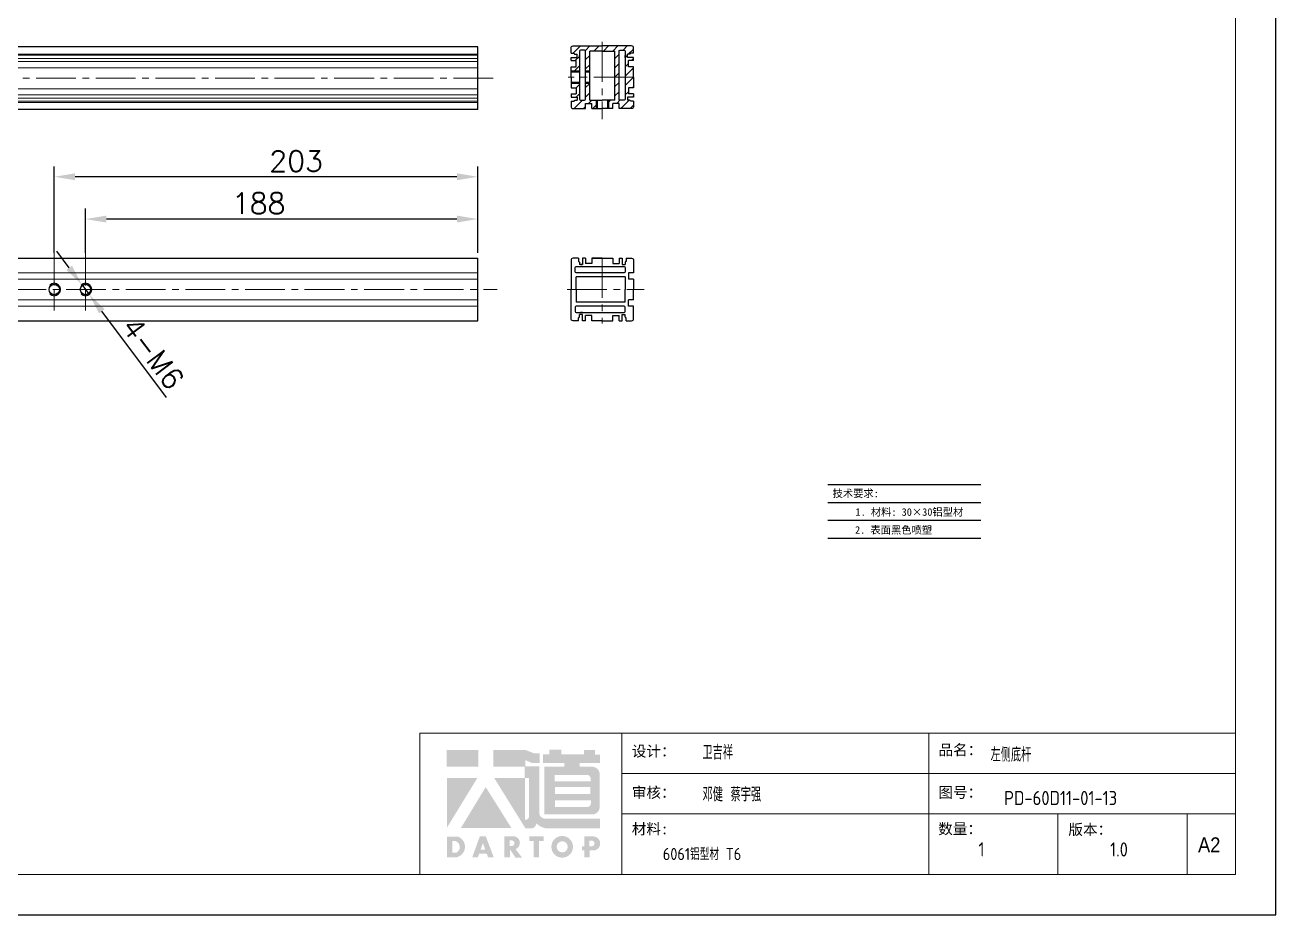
# Model space of a CAD drawing. Header units: millimetres. Extents: x -30327 to 34858, y 4015 to 75103.
# Drawn here: x 15710 to 16309, y 60062 to 60488 of the extents above; entities that cross this region are included whole.
import ezdxf
from ezdxf.enums import TextEntityAlignment as Align

# ---------------------------------------------------------------- set-up
doc = ezdxf.new("R2010")
doc.units = ezdxf.units.MM
doc.linetypes.add('CENTER2', pattern=[28.575, 19.05, -3.175, 3.175, -3.175])
doc.layers.add('A-TITLEBLOCK', color=7, linetype='Continuous', lineweight=18)
for name, color, linetype in [('print', 30, 'Continuous'), ('red', 1, 'CENTER2'), ('yellow', 2, 'Continuous')]:
    doc.layers.add(name, color=color, linetype=linetype)
doc.styles.add('GB', font='GBENOR.SHX', dxfattribs={"bigfont": 'gbcbig.shx'})
doc.styles.add('HZ', font='')
doc.styles.add('SLDTEXTSTYLE0', font='simfang.ttf', dxfattribs={"bigfont": 'bigfont'})
doc.styles.add('SLDTEXTSTYLE1', font='Gothic.ttf', dxfattribs={"width": 0.913})
doc.styles.get("Standard").update_dxf_attribs({"font": 'txt', "bigfont": 'gbcbig.shx'})
doc.styles.get('HZ').set_extended_font_data('SimSun')
doc.dimstyles.new('1-4', dxfattribs={"dimscale": 4, "dimtxt": 2.5, "dimasz": 2.5, "dimexe": 1.25, "dimexo": 0.625, "dimtad": 1, "dimdsep": 46, "dimtxsty": 'Standard', "dimcen": 2.5, "dimadec": 0, "dimazin": 0, "dimtfac": 1, "dimtmove": 0, "dimatfit": 3, "dimfxl": 0, "dimarcsym": 0})

# ---------------------------------------------------------------- blocks, each defined once
blk = doc.blocks.new('*D208')
at = {"layer": 'Defpoints', "color": 0, "transparency": 16777216}
for p in [(15738.51, 60395.42), (15738.51, 60376.67), (15926.51, 60376.67)]:
    blk.add_point(p, dxfattribs=at)
at = {"layer": 'yellow', "color": 0, "lineweight": -2, "transparency": 16777216}
for p, q in [((15738.51, 60379.17), (15738.51, 60400.42)), ((15926.51, 60379.17), (15926.51, 60400.42)), ((15916.51, 60395.42), (15748.51, 60395.42))]:
    blk.add_line(p, q, dxfattribs=at)
at = {"layer": 'yellow', "color": 0, "transparency": 16777216}
for points in [[(15748.51, 60397.09), (15748.51, 60393.76), (15738.51, 60395.42)], [(15916.51, 60397.09), (15916.51, 60393.76), (15926.51, 60395.42)]]:
    blk.add_solid(points, dxfattribs=at)
at = {"layer": 'yellow', "color": 0, "lineweight": 9, "transparency": 16777216, "insert": (15821.51, 60402.92), "char_height": 10, "attachment_point": 5}
blk.add_mtext('188', dxfattribs=at)
blk = doc.blocks.new('*D209')
at = {"layer": 'Defpoints', "color": 0, "transparency": 16777216}
for p in [(15736.71, 60364.07), (15740.31, 60359.27)]:
    blk.add_point(p, dxfattribs=at)
at = {"layer": 'yellow', "color": 0, "lineweight": -2, "transparency": 16777216}
for p, q in [((15730.7, 60372.06), (15724.69, 60380.05)), ((15736.71, 60364.07), (15740.31, 60359.27)), ((15777.38, 60309.99), (15746.33, 60351.28))]:
    blk.add_line(p, q, dxfattribs=at)
at = {"layer": 'yellow', "color": 0, "transparency": 16777216}
for points in [[(15732.03, 60373.06), (15729.37, 60371.06), (15736.71, 60364.07)], [(15747.66, 60352.28), (15744.99, 60350.28), (15740.31, 60359.27)]]:
    blk.add_solid(points, dxfattribs=at)
at = {"layer": 'yellow', "color": 0, "lineweight": 9, "transparency": 16777216, "insert": (15770.85, 60331.14), "char_height": 10, "attachment_point": 5, "rotation": 306.94242}
blk.add_mtext('4-M6', dxfattribs=at)
blk = doc.blocks.new('*D461')
at = {"layer": 'Defpoints', "color": 0, "transparency": 16777216}
for p in [(15723.51, 60415.68), (15723.51, 60376.67), (15926.51, 60376.67)]:
    blk.add_point(p, dxfattribs=at)
at = {"layer": 'yellow', "color": 0, "lineweight": -2, "transparency": 16777216}
for p, q in [((15723.51, 60379.17), (15723.51, 60420.68)), ((15916.51, 60415.68), (15733.51, 60415.68)), ((15926.51, 60379.17), (15926.51, 60420.68))]:
    blk.add_line(p, q, dxfattribs=at)
at = {"layer": 'yellow', "color": 0, "transparency": 16777216}
for points in [[(15733.51, 60417.34), (15733.51, 60414.01), (15723.51, 60415.68)], [(15916.51, 60417.34), (15916.51, 60414.01), (15926.51, 60415.68)]]:
    blk.add_solid(points, dxfattribs=at)
at = {"layer": 'yellow', "color": 0, "lineweight": 9, "transparency": 16777216, "insert": (15839.44, 60423.18), "char_height": 10, "attachment_point": 5}
blk.add_mtext('203', dxfattribs=at)
blk = doc.blocks.new('Dartop Logo')
at = {"true_color": 0xc40018}
h = blk.add_hatch(color=12, dxfattribs=at)
h.set_gradient(color1=(196, 0, 24), color2=(196, 0, 24), tint=1)
h.paths.add_polyline_path([(30.39, -3.87), (33.08, -5.04), (35.99, -5.04), (35.99, -1.19), (33.59, -1.19), (30.46, 0.05), (17.94, 0.05), (17.94, -6.46), (30.12, -6.46), (30.12, -6.59), (30.12, -10.75), (18.31, -10.75), (30.46, -30.31), (32.87, -30.31, 0.279375), (34.63, -28.6), (34.63, -28.51), (34.84, -28.51, 0.143145), (38.15, -30.2), (59.27, -30.2), (59.27, -26.49), (38.06, -26.49, -0.414214), (35.75, -24.18), (35.75, -6.26), (30.39, -6.26)])
h.paths.add_polyline_path([(30.25, -10.84), (31.8, -10.84), (31.8, -26.02, -0.088936), (30.9, -26.94), (30.24, -26.94)], flags=16)
h = blk.add_hatch(color=12, dxfattribs=at)
h.set_gradient(color1=(196, 0, 24), color2=(196, 0, 24), tint=1)
h.paths.add_polyline_path([(59.24, -1.73), (57.36, -1.73), (57.36, 0.06), (53.06, 0.06), (53.06, -1.64), (44.29, -1.64), (44.29, 0.15), (39.7, 0.15), (39.7, -1.67), (37.16, -1.67), (37.16, -4.97), (45.54, -4.97), (45.54, -6.42), (37.73, -6.42), (37.73, -24.88), (56.26, -24.88, 0.414214), (59.15, -21.99), (59.15, -9.35, 0.414214), (56.26, -6.46), (51.36, -6.46), (51.36, -5.03), (59.24, -5.03)])
h.paths.add_polyline_path([(54.21, -9.59, -0.414214), (55.66, -11.04), (55.66, -12.1), (41.79, -12.1), (41.79, -9.59)], flags=16)
h.paths.add_polyline_path([(55.57, -14.33), (55.57, -17.01), (41.88, -17.01), (41.88, -14.33)], flags=16)
h.paths.add_polyline_path([(55.75, -19.43), (55.75, -20.57, -0.414214), (54.3, -22.02), (41.88, -22.02), (41.88, -19.43)], flags=16)
h = blk.add_hatch(color=12, dxfattribs=at)
h.set_gradient(color1=(196, 0, 24), color2=(196, 0, 24), tint=1)
h.paths.add_polyline_path([(12.18, 0), (0, 0), (0, -6.37), (12.18, -6.37)])
h = blk.add_hatch(color=12, dxfattribs=at)
h.set_gradient(color1=(196, 0, 24), color2=(196, 0, 24), tint=1)
h.paths.add_polyline_path([(11.79, -10.83), (0.03, -10.83), (0.03, -30.03)])
h = blk.add_hatch(color=12, dxfattribs=at)
h.set_gradient(color1=(196, 0, 24), color2=(196, 0, 24), tint=1)
h.paths.add_polyline_path([(15.05, -14.31), (5.44, -30.15), (25.01, -30.15)])
at = {"true_color": 0x646464}
h = blk.add_hatch(color=251, dxfattribs=at)
h.set_gradient(color1=(100, 100, 100), color2=(100, 100, 100), tint=1)
h.paths.add_polyline_path([(4.15, -33.43), (0.11, -33.43), (0.11, -41.5), (3.51, -41.5, 0.793016)])
h.paths.add_polyline_path([(3.57, -39.73), (2.16, -39.73), (2.16, -35.19), (3.42, -35.19, -0.671361)], flags=16)
h = blk.add_hatch(color=251, dxfattribs=at)
h.set_gradient(color1=(100, 100, 100), color2=(100, 100, 100), tint=1)
h.paths.add_polyline_path([(15.08, -33.36), (12.78, -33.36), (9.82, -41.51), (12, -41.51), (12.51, -40.06), (15.46, -40.06), (15.99, -41.52), (18.19, -41.52)])
h.paths.add_polyline_path([(14.9, -38.51), (13.07, -38.51), (13.97, -35.95)], flags=16)
h = blk.add_hatch(color=251, dxfattribs=at)
h.set_gradient(color1=(100, 100, 100), color2=(100, 100, 100), tint=1)
h.paths.add_polyline_path([(26.27, -33.36), (22.3, -33.36), (22.3, -41.51), (24.4, -41.51), (24.4, -38.28), (26.55, -41.54), (29.09, -41.54), (26.61, -38.3, 0.744055)])
h.paths.add_polyline_path([(24.38, -37.08), (24.38, -34.94), (25.32, -34.94, -0.796809), (25.3, -37.08)], flags=16)
h = blk.add_hatch(color=251, dxfattribs=at)
h.set_gradient(color1=(100, 100, 100), color2=(100, 100, 100), tint=1)
h.paths.add_polyline_path([(37.44, -33.4), (31.88, -33.4), (31.88, -35.16), (33.61, -35.16), (33.61, -41.52), (35.69, -41.52), (35.69, -35.16), (37.44, -35.16)])
h = blk.add_hatch(color=251, dxfattribs=at)
h.set_gradient(color1=(100, 100, 100), color2=(100, 100, 100), tint=1)
h.paths.add_polyline_path([(40.46, -37.41, 1), (48.83, -37.41, 1)])
h.paths.add_polyline_path([(46.8, -37.41, -1), (42.5, -37.41, -1)], flags=16)
h = blk.add_hatch(color=251, dxfattribs=at)
h.set_gradient(color1=(100, 100, 100), color2=(100, 100, 100), tint=1)
h.paths.add_polyline_path([(56.85, -33.38), (56.73, -33.38), (53.19, -33.38), (53.19, -37.19), (52.26, -37.19), (52.26, -38.73), (53.18, -38.73), (53.18, -41.5), (55.24, -41.5), (55.24, -38.72), (57.51, -38.72, 0.812304)])
h.paths.add_polyline_path([(55.21, -37.18), (55.21, -35.05), (56.39, -35.05, -0.778213), (56.27, -37.18)], flags=16)
blk = doc.blocks.new('DT-A2-TITLE')
blk.add_line((594, 0), (594, 420))
at = {"layer": 'A-TITLEBLOCK', "color": 7}
for p, q in [((584, 410), (584, 10)), ((594, 0), (594, 297)), ((382, 10), (382, 45)), ((584, 45), (382, 45)), ((432, 45), (432, 10)), ((508, 45), (508, 10)), ((584, 35), (432, 35)), ((432, 25), (584.08, 25)), ((540, 10), (540, 25)), ((572, 10), (572, 25)), ((10, 10), (584, 10)), ((0, 0), (594, 0))]:
    blk.add_line(p, q, dxfattribs=at)
at = {"layer": 'A-TITLEBLOCK', "xscale": 0.6400000000000001, "yscale": 0.6400000000000001, "zscale": 0.6400000000000001}
blk.add_blockref('Dartop Logo', (388.65, 40.81), dxfattribs=at)
at = {"style": 'GB'}
for tag, p, height in [('#设计', (451.96, 38.52), 3.5), ('#品名', (523.32, 37.95), 3.5), ('#审核', (451.99, 28.1), 3.5), ('#图号', (526.67, 27.2), 3.5), ('#材料说明', (442.15, 13.59), 3), ('#数量', (520.33, 14.51), 3.5), ('#版本', (552.92, 14.47), 3.5)]:
    blk.add_attdef(tag, p, '', height=height, dxfattribs=at)
at = {"layer": 'A-TITLEBLOCK', "color": 7, "attachment_point": 1}
for s, insert, char_height, style in [('设计：', (434.47, 41.87), 2.646, 'SLDTEXTSTYLE0'), ('品名：', (510.43, 42.19), 2.646, 'SLDTEXTSTYLE0'), ('审核：', (434.47, 31.64), 2.646, 'SLDTEXTSTYLE0'), ('图号：', (510.4, 31.66), 2.646, 'SLDTEXTSTYLE0'), ('材料:', (434.47, 22.62), 2.646, 'SLDTEXTSTYLE0'), ('数量：', (510.35, 22.64), 2.646, 'SLDTEXTSTYLE0'), ('版本：', (542.59, 22.48), 2.646, 'SLDTEXTSTYLE0'), ('A2', (574.7, 19.21), 3.704, 'SLDTEXTSTYLE1')]:
    blk.add_mtext(s, dxfattribs=dict(at, insert=insert, char_height=char_height, style=style))

msp = doc.modelspace()

# ---------------------------------------------------------------- hatches: boundary and pattern name
at = {"layer": 'yellow', "lineweight": 9}
h = msp.add_hatch(dxfattribs=at)
h.set_pattern_fill('ANSI31', color=256, style=0)
h.set_pattern_definition([(45, (14736.9184, 59643.6366), (-2.245064, 2.245064), [])])
h.paths.add_polyline_path([(15980.2235, 60475.8493), (15986.2235, 60475.8493), (15986.2235, 60478.3493), (15972.2235, 60478.3493, 0.41421356), (15971.2235, 60477.3493), (15971.2235, 60474.8493), (15972.7235, 60474.8493, 0.41421356), (15973.2235, 60474.3493), (15973.7235, 60474.3493), (15974.2235, 60474.3493), (15974.2235, 60472.8493), (15971.2235, 60472.8493), (15971.2235, 60471.3493), (15973.7235, 60471.3493), (15973.7235, 60468.3493), (15971.2235, 60468.3493), (15971.2235, 60466.3493), (15975.2235, 60466.3493), (15975.2235, 60475.8493, -0.41421356), (15975.7235, 60476.3493), (15977.7235, 60476.3493, -0.41421356), (15978.2235, 60475.8493), (15978.2235, 60466.3493), (15980.2235, 60466.3493)])
h.paths.add_polyline_path([(15994.2235, 60475.8493, -0.41421356), (15994.7235, 60476.3493), (15996.7235, 60476.3493, -0.41421356), (15997.2235, 60475.8493), (15997.2235, 60463.3493), (16001.2235, 60463.3493), (16001.2235, 60468.3493), (15998.7235, 60468.3493), (15998.7235, 60471.3493), (16001.2235, 60471.3493), (16001.2235, 60472.8493), (15998.2235, 60472.8493), (15998.2235, 60474.3493), (15998.7235, 60474.3493), (15999.2235, 60474.3493, 0.41421356), (15999.7235, 60474.8493), (16001.2235, 60474.8493), (16001.2235, 60477.3493, 0.41421356), (16000.2235, 60478.3493), (15986.2235, 60478.3493), (15986.2235, 60475.8493), (15992.2235, 60475.8493), (15992.2235, 60463.3493), (15994.2235, 60463.3493)])
h.paths.add_polyline_path([(16001.2235, 60463.3493), (15997.2235, 60463.3493), (15997.2235, 60452.8493, -0.41421356), (15996.7235, 60452.3493), (15994.7235, 60452.3493, -0.41421356), (15994.2235, 60452.8493), (15994.2235, 60463.3493), (15992.2235, 60463.3493), (15992.2235, 60452.3493), (15991.2235, 60452.3493), (15989.2235, 60452.3493), (15989.2235, 60448.3493), (15991.2235, 60448.3493), (15991.2235, 60450.8493), (15994.2235, 60450.8493), (15994.2235, 60448.3493), (16000.2235, 60448.3493, 0.41421356), (16001.2235, 60449.3493), (16001.2235, 60451.8493), (15999.7235, 60451.8493, 0.41421356), (15999.2235, 60452.3493), (15998.7235, 60452.3493), (15998.2235, 60452.3493), (15998.2235, 60453.8493), (16001.2235, 60453.8493), (16001.2235, 60455.3493), (15998.7235, 60455.3493), (15998.7235, 60458.3493), (16001.2235, 60458.3493)])
h.paths.add_polyline_path([(15989.2235, 60452.3493), (15988.7235, 60452.3493), (15988.7235, 60448.3493), (15989.2235, 60448.3493)])
h.paths.add_polyline_path([(15983.7235, 60452.3493), (15983.2235, 60452.3493), (15983.2235, 60448.3493), (15983.7235, 60448.3493)])
h.paths.add_polyline_path([(15983.2235, 60452.3493), (15981.2235, 60452.3493), (15980.2235, 60452.3493), (15980.2235, 60460.3493), (15978.2235, 60460.3493), (15978.2235, 60452.8493, -0.41421356), (15977.7235, 60452.3493), (15975.7235, 60452.3493, -0.41421356), (15975.2235, 60452.8493), (15975.2235, 60453.8493), (15975.2235, 60460.3493), (15971.2235, 60460.3493), (15971.2235, 60458.3493), (15973.7235, 60458.3493), (15973.7235, 60455.3493), (15971.2235, 60455.3493), (15971.2235, 60453.8493), (15974.2235, 60453.8493), (15974.2235, 60452.3493), (15973.7235, 60452.3493), (15973.2235, 60452.3493, 0.41421356), (15972.7235, 60451.8493), (15971.2235, 60451.8493), (15971.2235, 60449.3493, 0.41421356), (15972.2235, 60448.3493), (15978.2235, 60448.3493), (15978.2235, 60450.8493), (15981.2235, 60450.8493), (15981.2235, 60448.3493), (15983.2235, 60448.3493)])
h.paths.add_polyline_path([(15980.2235, 60460.8493), (15978.2235, 60460.8493), (15978.2235, 60460.3493), (15980.2235, 60460.3493)])
h.paths.add_polyline_path([(15975.2235, 60460.8493), (15971.2235, 60460.8493), (15971.2235, 60460.3493), (15975.2235, 60460.3493)])
h.paths.add_polyline_path([(15975.2235, 60466.3493), (15971.2235, 60466.3493), (15971.2235, 60465.8493), (15975.2235, 60465.8493)])
h.paths.add_polyline_path([(15980.2235, 60466.3493), (15978.2235, 60466.3493), (15978.2235, 60465.8493), (15980.2235, 60465.8493)])

# ---------------------------------------------------------------- linework, layer by layer
for p, q in [((15926.512, 60477.8661), (15479.512, 60477.8661)), ((15926.512, 60447.8661), (15926.512, 60477.8661)), ((15986.2235, 60475.8493), (15980.2235, 60475.8493)), ((15986.2235, 60475.8493), (15992.2235, 60475.8493)), ((15971.2235, 60474.8493), (15972.7235, 60474.8493)), ((15971.2235, 60471.3493), (15971.2235, 60472.8493)), ((15971.2235, 60472.8493), (15974.2235, 60472.8493)), ((15971.2235, 60471.3493), (15973.7235, 60471.3493)), ((15973.7235, 60474.3493), (15974.2235, 60474.3493)), ((15973.7235, 60468.3493), (15973.7235, 60471.3493)), ((15974.2235, 60472.8493), (15974.2235, 60474.3493)), ((15975.2235, 60472.8493), (15975.2235, 60473.8493)), ((15997.2235, 60472.8493), (15997.2235, 60473.8493)), ((15998.7235, 60474.3493), (15998.2235, 60474.3493)), ((15998.2235, 60472.8493), (15998.2235, 60474.3493)), ((16001.2235, 60472.8493), (15998.2235, 60472.8493)), ((15998.7235, 60468.3493), (15998.7235, 60471.3493)), ((16001.2235, 60471.3493), (15998.7235, 60471.3493)), ((16001.2235, 60474.8493), (15999.7235, 60474.8493)), ((16001.2235, 60471.3493), (16001.2235, 60472.8493)), ((15971.2235, 60463.3493), (15971.2235, 60468.3493)), ((15971.2235, 60468.3493), (15973.7235, 60468.3493)), ((15975.2235, 60466.3493), (15971.2235, 60466.3493)), ((15975.2235, 60465.8493), (15971.2235, 60465.8493)), ((15971.2235, 60463.3493), (15971.2235, 60458.3493)), ((15980.2235, 60466.3493), (15978.2235, 60466.3493)), ((15980.2235, 60465.8493), (15978.2235, 60465.8493)), ((16001.2235, 60468.3493), (15998.7235, 60468.3493)), ((16001.2235, 60463.3493), (16001.2235, 60468.3493)), ((16001.2235, 60463.3493), (16001.2235, 60458.3493)), ((15975.2235, 60460.8493), (15971.2235, 60460.8493)), ((15975.2235, 60460.3493), (15971.2235, 60460.3493)), ((15971.2235, 60458.3493), (15973.7235, 60458.3493)), ((15973.7235, 60458.3493), (15973.7235, 60455.3493)), ((15980.2235, 60460.8493), (15978.2235, 60460.8493)), ((15980.2235, 60460.3493), (15978.2235, 60460.3493)), ((16001.2235, 60458.3493), (15998.7235, 60458.3493)), ((15998.7235, 60458.3493), (15998.7235, 60455.3493)), ((15971.2235, 60455.3493), (15971.2235, 60453.8493)), ((15971.2235, 60455.3493), (15973.7235, 60455.3493)), ((15971.2235, 60453.8493), (15974.2235, 60453.8493)), ((15971.2235, 60451.8493), (15972.7235, 60451.8493)), ((15973.7235, 60452.3493), (15974.2235, 60452.3493)), ((15974.2235, 60453.8493), (15974.2235, 60452.3493)), ((15975.2235, 60453.8493), (15975.2235, 60452.8493)), ((15980.2235, 60452.3493), (15981.2235, 60452.3493)), ((15981.2235, 60452.3493), (15986.2235, 60452.3493)), ((15983.2235, 60452.3493), (15983.2235, 60448.3493)), ((15983.7235, 60452.3493), (15983.7235, 60448.3493)), ((15991.2235, 60452.3493), (15986.2235, 60452.3493)), ((15988.7235, 60452.3493), (15988.7235, 60448.3493)), ((15989.2235, 60452.3493), (15989.2235, 60448.3493)), ((15992.2235, 60452.3493), (15991.2235, 60452.3493)), ((15997.2235, 60453.8493), (15997.2235, 60452.8493)), ((16001.2235, 60453.8493), (15998.2235, 60453.8493)), ((15998.2235, 60453.8493), (15998.2235, 60452.3493)), ((15998.7235, 60452.3493), (15998.2235, 60452.3493)), ((16001.2235, 60455.3493), (15998.7235, 60455.3493)), ((16001.2235, 60451.8493), (15999.7235, 60451.8493)), ((16001.2235, 60455.3493), (16001.2235, 60453.8493)), ((15926.512, 60447.8661), (15479.512, 60447.8661)), ((15978.2235, 60450.8493), (15981.2235, 60450.8493)), ((15981.2235, 60448.3493), (15986.2235, 60448.3493)), ((15991.2235, 60448.3493), (15986.2235, 60448.3493)), ((15994.2235, 60450.8493), (15991.2235, 60450.8493)), ((15479.512, 60376.6707), (15926.512, 60376.6707)), ((15926.512, 60346.6707), (15926.512, 60376.6707)), ((15974.7235, 60376.6707), (15974.7235, 60375.1707)), ((15975.2235, 60374.1707), (15975.2235, 60373.6707)), ((15976.7235, 60373.6707), (15975.2235, 60373.6707)), ((15976.7235, 60376.6707), (15976.7235, 60373.6707)), ((15978.2235, 60376.6707), (15976.7235, 60376.6707)), ((15978.2235, 60376.6707), (15978.2235, 60374.1707)), ((15981.2235, 60374.1707), (15978.2235, 60374.1707)), ((15981.2235, 60376.6707), (15991.2235, 60376.6707)), ((15981.2235, 60376.6707), (15981.2235, 60374.1707)), ((15986.2235, 60376.6707), (15981.2235, 60376.6707)), ((15991.2235, 60376.6707), (15991.2235, 60374.1707)), ((15991.2235, 60374.1707), (15994.2235, 60374.1707)), ((15994.2235, 60376.6707), (15994.2235, 60374.1707)), ((15994.2235, 60376.6707), (15995.7235, 60376.6707)), ((15995.7235, 60376.6707), (15995.7235, 60373.6707)), ((15995.7235, 60373.6707), (15997.2235, 60373.6707)), ((15997.2235, 60374.1707), (15997.2235, 60373.6707)), ((15997.7235, 60376.6707), (15997.7235, 60375.1707)), ((15973.7235, 60361.6707), (15973.7235, 60367.6707)), ((15976.7235, 60372.6707), (15975.7235, 60372.6707)), ((15995.7235, 60372.6707), (15996.7235, 60372.6707)), ((15997.2235, 60367.6707), (15997.2235, 60366.6707)), ((15998.7235, 60369.6707), (15998.7235, 60366.6707)), ((15973.7235, 60361.6707), (15973.7235, 60355.6707)), ((15997.2235, 60366.6707), (15997.2235, 60361.6707)), ((15997.2235, 60356.6707), (15997.2235, 60361.6707)), ((16001.2235, 60366.6707), (16001.2235, 60361.6707)), ((16001.2235, 60356.6707), (16001.2235, 60361.6707)), ((15997.2235, 60355.6707), (15997.2235, 60356.6707)), ((15998.7235, 60353.6707), (15998.7235, 60356.6707)), ((15976.7235, 60349.6707), (15975.2235, 60349.6707)), ((15975.2235, 60349.1707), (15975.2235, 60349.6707)), ((15976.7235, 60350.6707), (15975.7235, 60350.6707)), ((15976.7235, 60346.6707), (15976.7235, 60349.6707)), ((15978.2235, 60346.6707), (15978.2235, 60349.1707)), ((15981.2235, 60349.1707), (15978.2235, 60349.1707)), ((15981.2235, 60346.6707), (15981.2235, 60349.1707)), ((15991.2235, 60346.6707), (15991.2235, 60349.1707)), ((15991.2235, 60349.1707), (15994.2235, 60349.1707)), ((15994.2235, 60346.6707), (15994.2235, 60349.1707)), ((15995.7235, 60350.6707), (15996.7235, 60350.6707)), ((15995.7235, 60346.6707), (15995.7235, 60349.6707)), ((15995.7235, 60349.6707), (15997.2235, 60349.6707)), ((15997.2235, 60349.1707), (15997.2235, 60349.6707)), ((15479.512, 60346.6707), (15926.512, 60346.6707)), ((15974.7235, 60346.6707), (15974.7235, 60348.1707)), ((15978.2235, 60346.6707), (15976.7235, 60346.6707)), ((15986.2235, 60346.6707), (15981.2235, 60346.6707)), ((15986.2235, 60346.6707), (15991.2235, 60346.6707)), ((15994.2235, 60346.6707), (15995.7235, 60346.6707)), ((15997.7235, 60346.6707), (15997.7235, 60348.1707))]:
    msp.add_line(p, q)
at = {"lineweight": 9}
for p, q in [((15926.512, 60474.3661), (15479.512, 60474.3661)), ((15926.512, 60473.8661), (15479.512, 60473.8661)), ((15926.512, 60472.3661), (15479.512, 60472.3661)), ((15926.512, 60470.8661), (15479.512, 60470.8661)), ((15926.512, 60467.8661), (15479.512, 60467.8661)), ((15926.512, 60457.8661), (15479.512, 60457.8661)), ((15926.512, 60454.8661), (15479.512, 60454.8661)), ((15926.512, 60453.3661), (15479.512, 60453.3661)), ((15926.512, 60451.8661), (15479.512, 60451.8661)), ((15926.512, 60451.2243), (15479.512, 60451.2243)), ((15479.512, 60369.6707), (15926.512, 60369.6707)), ((15479.512, 60366.6707), (15926.512, 60366.6707)), ((15479.512, 60356.6707), (15926.512, 60356.6707)), ((15479.512, 60353.6707), (15926.512, 60353.6707))]:
    msp.add_line(p, q, dxfattribs=at)
for points in [[(15971.2235, 60474.8493), (15971.2235, 60477.3493, -0.41421356), (15972.2235, 60478.3493), (15986.2235, 60478.3493)], [(16001.2235, 60474.8493), (16001.2235, 60477.3493, 0.41421356), (16000.2235, 60478.3493), (15986.2235, 60478.3493)], [(15972.7235, 60474.8493), (15972.7235, 60474.8493, 0.41421356), (15973.2235, 60474.3493), (15973.7235, 60474.3493)], [(15999.7235, 60474.8493), (15999.7235, 60474.8493, -0.41421356), (15999.2235, 60474.3493), (15998.7235, 60474.3493)], [(15971.2235, 60451.8493), (15971.2235, 60449.3493, 0.41421356), (15972.2235, 60448.3493), (15978.2235, 60448.3493)], [(15972.7235, 60451.8493), (15972.7235, 60451.8493, -0.41421356), (15973.2235, 60452.3493), (15973.7235, 60452.3493)], [(16001.2235, 60451.8493), (16001.2235, 60449.3493, -0.41421356), (16000.2235, 60448.3493), (15994.2235, 60448.3493)], [(15999.7235, 60451.8493), (15999.7235, 60451.8493, 0.41421356), (15999.2235, 60452.3493), (15998.7235, 60452.3493)], [(15974.7235, 60376.6707), (15972.2235, 60376.6707, 0.41421356), (15971.2235, 60375.6707), (15971.2235, 60361.6707)], [(15974.7235, 60375.1707), (15974.7235, 60375.1707, -0.41421356), (15975.2235, 60374.6707), (15975.2235, 60374.1707)], [(15997.7235, 60375.1707), (15997.7235, 60375.1707, 0.41421356), (15997.2235, 60374.6707), (15997.2235, 60374.1707)], [(15997.7235, 60376.6707), (16000.2235, 60376.6707, -0.41421356), (16001.2235, 60375.6707), (16001.2235, 60369.6707)], [(15974.7235, 60346.6707), (15972.2235, 60346.6707, -0.41421356), (15971.2235, 60347.6707), (15971.2235, 60361.6707)], [(15974.7235, 60348.1707), (15974.7235, 60348.1707, 0.41421356), (15975.2235, 60348.6707), (15975.2235, 60349.1707)], [(15997.7235, 60348.1707), (15997.7235, 60348.1707, -0.41421356), (15997.2235, 60348.6707), (15997.2235, 60349.1707)], [(15997.7235, 60346.6707), (16000.2235, 60346.6707, 0.41421356), (16001.2235, 60347.6707), (16001.2235, 60353.6707)]]:
    msp.add_lwpolyline(points, format="xyb")
for points in [[(15975.2235, 60475.8493), (15975.2235, 60452.8493, 0.41421356), (15975.7235, 60452.3493), (15977.7235, 60452.3493, 0.41421356), (15978.2235, 60452.8493), (15978.2235, 60475.8493, 0.41421356), (15977.7235, 60476.3493), (15975.7235, 60476.3493, 0.41421356)], [(15997.2235, 60475.8493), (15997.2235, 60452.8493, -0.41421356), (15996.7235, 60452.3493), (15994.7235, 60452.3493, -0.41421356), (15994.2235, 60452.8493), (15994.2235, 60475.8493, -0.41421356), (15994.7235, 60476.3493), (15996.7235, 60476.3493, -0.41421356)], [(15973.7235, 60372.6707), (15996.7235, 60372.6707, -0.41421356), (15997.2235, 60372.1707), (15997.2235, 60370.1707, -0.41421356), (15996.7235, 60369.6707), (15973.7235, 60369.6707, -0.41421356), (15973.2235, 60370.1707), (15973.2235, 60372.1707, -0.41421356)], [(15973.7235, 60350.6707), (15996.7235, 60350.6707, 0.41421356), (15997.2235, 60351.1707), (15997.2235, 60353.1707, 0.41421356), (15996.7235, 60353.6707), (15973.7235, 60353.6707, 0.41421356), (15973.2235, 60353.1707), (15973.2235, 60351.1707, 0.41421356)]]:
    msp.add_lwpolyline(points, format="xyb", close=True)
for points in [[(15980.2235, 60452.3493), (15980.2235, 60475.8493)], [(15992.2235, 60452.3493), (15992.2235, 60475.8493)], [(15978.2235, 60448.3493), (15978.2235, 60450.8493)], [(15981.2235, 60448.3493), (15981.2235, 60450.8493)], [(15991.2235, 60448.3493), (15991.2235, 60450.8493)], [(15994.2235, 60448.3493), (15994.2235, 60450.8493)], [(15997.2235, 60367.6707), (15973.7235, 60367.6707)], [(16001.2235, 60369.6707), (15998.7235, 60369.6707)], [(16001.2235, 60366.6707), (15998.7235, 60366.6707)], [(15997.2235, 60355.6707), (15973.7235, 60355.6707)], [(16001.2235, 60356.6707), (15998.7235, 60356.6707)], [(16001.2235, 60353.6707), (15998.7235, 60353.6707)]]:
    msp.add_lwpolyline(points)
for centre in [(15723.512, 60361.6707), (15738.512, 60361.6707)]:
    msp.add_circle(centre, 2.5)
for centre in [(15723.512, 60361.6707), (15738.512, 60361.6707)]:
    msp.add_arc(centre, 3, 225, 135)
at = {"layer": 'Defpoints'}
for p, q in [((16094.3795, 60268.3119), (16167.623, 60268.3119)), ((16094.3795, 60259.7124), (16167.623, 60259.7124)), ((16094.3795, 60259.7124), (16167.623, 60259.7124)), ((16094.3795, 60251.1129), (16167.623, 60251.1129)), ((16094.3795, 60242.5134), (16167.623, 60242.5134))]:
    msp.add_line(p, q, dxfattribs=at)
at = {"layer": 'print'}
msp.add_lwpolyline([(15159.5062, 60062.0396), (16309.1101, 60062.0396), (16309.1101, 60874.8908), (15159.5062, 60874.8908)], close=True, dxfattribs=at)
at = {"layer": 'red', "lineweight": 9}
for p, q in [((15986.2235, 60480.2466), (15986.2235, 60443.2983)), ((16001.2235, 60463.3493), (15969.8969, 60463.3493)), ((15933.9472, 60462.8661), (15474.9771, 60462.8661)), ((15723.512, 60382.6325), (15723.512, 60361.6707)), ((15738.512, 60382.6325), (15738.512, 60361.6707)), ((15986.2235, 60376.6707), (15986.2235, 60345.3442)), ((15472.0767, 60361.6707), (15935.8468, 60361.6707)), ((15723.512, 60361.6707), (15723.512, 60351.6707)), ((15738.512, 60361.6707), (15738.512, 60351.6707)), ((15969.3263, 60361.6707), (16006.2745, 60361.6707))]:
    msp.add_line(p, q, dxfattribs=at)

# ---------------------------------------------------------------- block references
at = {"xscale": 1.93536, "yscale": 1.93536, "zscale": 1.93536}
msp.add_blockref('DT-A2-TITLE', (15159.5062, 60062.0396), dxfattribs=at).add_auto_attribs({'#设计': '卫吉祥', '#审核': '邓健 蔡宇强', '#材料说明': '6061铝型材 T6', '#品名': '左侧底杆', '#图号': 'PD-60D11-01-13', '#数量': '1', '#版本': '1.0'})

# ---------------------------------------------------------------- texts
at = {"style": 'HZ'}
for s, p in [('技术要求:', (16107.6811, 60263.9719)), ('     1. 材料: 30×30铝型材  ', (16129.7102, 60255.0753)), ('    2. 表面黑色喷塑          ', (16133.1808, 60246.4758))]:
    msp.add_text(s, height=3.61179, dxfattribs=at).set_placement(p, align=Align.MIDDLE_CENTER)

# ---------------------------------------------------------------- dimensions: what is measured, and where the dimension line sits
at = {"layer": 'yellow', "lineweight": 9}
for base, p2, picture, middle in [((15723.512, 60415.6751), (15723.512, 60376.6707), '*D461', (15839.4418, 60415.6751)), ((15738.512, 60395.4222), (15738.512, 60376.6707), '*D208', (15821.512, 60395.4222))]:
    dim = msp.add_linear_dim(base=base, p1=(15926.512, 60376.6707), p2=p2, angle=180, dimstyle='1-4', dxfattribs=at)
    dim.commit()
    dim.dimension.update_dxf_attribs({"geometry": picture, "text_midpoint": middle, "dimtype": 160})
dim = msp.add_diameter_dim_2p(p1=(15736.7089, 60364.0685), p2=(15740.315, 60359.273), text='4-M6', dimstyle='1-4', dxfattribs=at)
dim.commit()
dim.dimension.update_dxf_attribs({"geometry": '*D209', "text_midpoint": (15770.8506, 60331.145)})

doc.saveas('drawing.dxf')
